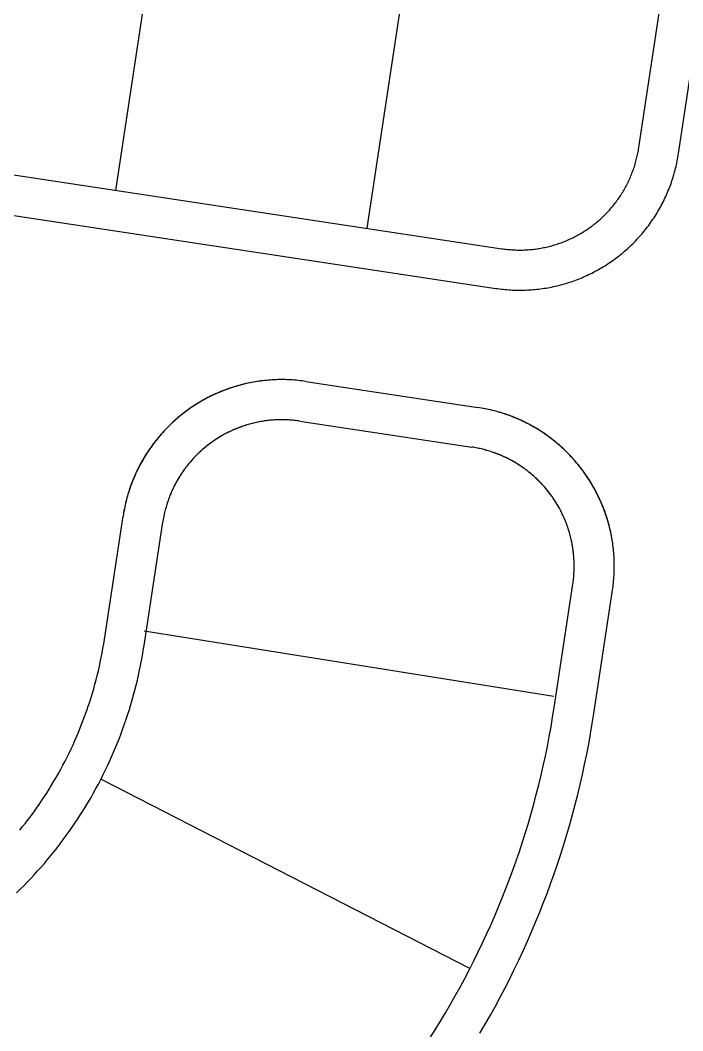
# Model space of a CAD drawing. Header units: metres. Extents: x 680594 to 684853, y 828874 to 830078.
# Drawn here: x 681785.5 to 681835, y 829605 to 829680.5 of the extents above; entities that cross this region are included whole.
import ezdxf

# ---------------------------------------------------------------- set-up
doc = ezdxf.new("R2010")
doc.units = ezdxf.units.M
doc.layers.add('PLOT_LINES', color=7, linetype='Continuous')

msp = doc.modelspace()

# ---------------------------------------------------------------- linework, layer by layer
at = {"layer": 'PLOT_LINES'}
for points in [[(681792.603, 829667.817), (681801.872, 829729.121)], [(681792.603, 829667.817), (681801.872, 829729.121)], [(681811.39, 829664.977), (681820.659, 829726.28)], [(681811.39, 829664.977), (681820.659, 829726.28)], [(681831.696, 829671.009), (681837.826, 829711.548)], [(681831.696, 829671.009), (681837.826, 829711.548)], [(681834.663, 829670.56), (681840.792, 829711.1)], [(681834.663, 829670.56), (681840.792, 829711.1)], [(681755.03, 829673.498), (681821.452, 829663.456)], [(681755.03, 829673.498), (681821.452, 829663.456)], [(681749.267, 829671.335), (681821.004, 829660.489)], [(681749.267, 829671.335), (681821.004, 829660.489)], [(681821.452, 829663.456), (681821.556, 829663.441), (681821.66, 829663.427), (681821.763, 829663.414), (681821.868, 829663.403), (681821.972, 829663.392), (681822.076, 829663.383), (681822.181, 829663.376), (681822.285, 829663.369), (681822.39, 829663.364), (681822.494, 829663.36), (681822.599, 829663.357), (681822.704, 829663.355), (681822.808, 829663.354), (681822.913, 829663.355), (681823.018, 829663.357), (681823.122, 829663.36), (681823.227, 829663.365), (681823.332, 829663.37), (681823.436, 829663.377), (681823.541, 829663.385), (681823.645, 829663.394), (681823.749, 829663.405), (681823.853, 829663.417), (681823.957, 829663.429), (681824.061, 829663.444), (681824.164, 829663.459), (681824.268, 829663.475), (681824.371, 829663.493), (681824.474, 829663.512), (681824.577, 829663.532), (681824.679, 829663.553), (681824.782, 829663.576), (681824.884, 829663.6), (681824.985, 829663.624), (681825.087, 829663.65), (681825.188, 829663.678), (681825.289, 829663.706), (681825.389, 829663.736), (681825.489, 829663.766), (681825.589, 829663.798), (681825.688, 829663.831), (681825.787, 829663.866), (681825.886, 829663.901), (681825.984, 829663.937), (681826.082, 829663.975), (681826.179, 829664.014), (681826.276, 829664.054), (681826.372, 829664.095), (681826.468, 829664.137), (681826.563, 829664.18), (681826.658, 829664.225), (681826.753, 829664.27), (681826.846, 829664.317), (681826.94, 829664.364), (681827.032, 829664.413), (681827.124, 829664.463), (681827.216, 829664.514), (681827.307, 829664.566), (681827.397, 829664.619), (681827.487, 829664.673), (681827.576, 829664.728), (681827.664, 829664.784), (681827.752, 829664.841), (681827.839, 829664.899), (681827.926, 829664.958), (681828.011, 829665.018), (681828.096, 829665.08), (681828.181, 829665.142), (681828.264, 829665.205), (681828.347, 829665.269), (681828.429, 829665.334), (681828.51, 829665.4), (681828.591, 829665.467), (681828.671, 829665.535), (681828.75, 829665.604), (681828.828, 829665.673), (681828.905, 829665.744), (681828.982, 829665.816), (681829.057, 829665.888), (681829.132, 829665.961), (681829.206, 829666.035), (681829.279, 829666.11), (681829.351, 829666.186), (681829.423, 829666.263), (681829.493, 829666.34), (681829.563, 829666.419), (681829.631, 829666.498), (681829.699, 829666.578), (681829.766, 829666.658), (681829.831, 829666.74), (681829.896, 829666.822), (681829.96, 829666.905), (681830.023, 829666.989), (681830.085, 829667.073), (681830.146, 829667.158), (681830.206, 829667.244), (681830.265, 829667.331), (681830.323, 829667.418), (681830.38, 829667.506), (681830.436, 829667.594), (681830.491, 829667.684), (681830.544, 829667.773), (681830.597, 829667.864), (681830.649, 829667.955), (681830.7, 829668.047), (681830.749, 829668.139), (681830.798, 829668.232), (681830.845, 829668.325), (681830.891, 829668.419), (681830.937, 829668.513), (681830.981, 829668.608), (681831.024, 829668.704), (681831.066, 829668.8), (681831.107, 829668.896), (681831.146, 829668.993), (681831.185, 829669.09), (681831.222, 829669.188), (681831.258, 829669.286), (681831.294, 829669.385), (681831.328, 829669.484), (681831.36, 829669.584), (681831.392, 829669.683), (681831.423, 829669.784), (681831.452, 829669.884), (681831.48, 829669.985), (681831.507, 829670.086), (681831.533, 829670.188), (681831.557, 829670.289), (681831.581, 829670.392), (681831.603, 829670.494), (681831.624, 829670.596), (681831.644, 829670.699), (681831.663, 829670.802), (681831.68, 829670.906), (681831.696, 829671.009)], [(681821.452, 829663.456), (681821.556, 829663.441), (681821.66, 829663.427), (681821.763, 829663.414), (681821.868, 829663.403), (681821.972, 829663.392), (681822.076, 829663.383), (681822.181, 829663.376), (681822.285, 829663.369), (681822.39, 829663.364), (681822.494, 829663.36), (681822.599, 829663.357), (681822.704, 829663.355), (681822.808, 829663.354), (681822.913, 829663.355), (681823.018, 829663.357), (681823.122, 829663.36), (681823.227, 829663.365), (681823.332, 829663.37), (681823.436, 829663.377), (681823.541, 829663.385), (681823.645, 829663.394), (681823.749, 829663.405), (681823.853, 829663.417), (681823.957, 829663.429), (681824.061, 829663.444), (681824.164, 829663.459), (681824.268, 829663.475), (681824.371, 829663.493), (681824.474, 829663.512), (681824.577, 829663.532), (681824.679, 829663.553), (681824.782, 829663.576), (681824.884, 829663.6), (681824.985, 829663.624), (681825.087, 829663.65), (681825.188, 829663.678), (681825.289, 829663.706), (681825.389, 829663.736), (681825.489, 829663.766), (681825.589, 829663.798), (681825.688, 829663.831), (681825.787, 829663.866), (681825.886, 829663.901), (681825.984, 829663.937), (681826.082, 829663.975), (681826.179, 829664.014), (681826.276, 829664.054), (681826.372, 829664.095), (681826.468, 829664.137), (681826.563, 829664.18), (681826.658, 829664.225), (681826.753, 829664.27), (681826.846, 829664.317), (681826.94, 829664.364), (681827.032, 829664.413), (681827.124, 829664.463), (681827.216, 829664.514), (681827.307, 829664.566), (681827.397, 829664.619), (681827.487, 829664.673), (681827.576, 829664.728), (681827.664, 829664.784), (681827.752, 829664.841), (681827.839, 829664.899), (681827.926, 829664.958), (681828.011, 829665.018), (681828.096, 829665.08), (681828.181, 829665.142), (681828.264, 829665.205), (681828.347, 829665.269), (681828.429, 829665.334), (681828.51, 829665.4), (681828.591, 829665.467), (681828.671, 829665.535), (681828.75, 829665.604), (681828.828, 829665.673), (681828.905, 829665.744), (681828.982, 829665.816), (681829.057, 829665.888), (681829.132, 829665.961), (681829.206, 829666.035), (681829.279, 829666.11), (681829.351, 829666.186), (681829.423, 829666.263), (681829.493, 829666.34), (681829.563, 829666.419), (681829.631, 829666.498), (681829.699, 829666.578), (681829.766, 829666.658), (681829.831, 829666.74), (681829.896, 829666.822), (681829.96, 829666.905), (681830.023, 829666.989), (681830.085, 829667.073), (681830.146, 829667.158), (681830.206, 829667.244), (681830.265, 829667.331), (681830.323, 829667.418), (681830.38, 829667.506), (681830.436, 829667.594), (681830.491, 829667.684), (681830.544, 829667.773), (681830.597, 829667.864), (681830.649, 829667.955), (681830.7, 829668.047), (681830.749, 829668.139), (681830.798, 829668.232), (681830.845, 829668.325), (681830.891, 829668.419), (681830.937, 829668.513), (681830.981, 829668.608), (681831.024, 829668.704), (681831.066, 829668.8), (681831.107, 829668.896), (681831.146, 829668.993), (681831.185, 829669.09), (681831.222, 829669.188), (681831.258, 829669.286), (681831.294, 829669.385), (681831.328, 829669.484), (681831.36, 829669.584), (681831.392, 829669.683), (681831.423, 829669.784), (681831.452, 829669.884), (681831.48, 829669.985), (681831.507, 829670.086), (681831.533, 829670.188), (681831.557, 829670.289), (681831.581, 829670.392), (681831.603, 829670.494), (681831.624, 829670.596), (681831.644, 829670.699), (681831.663, 829670.802), (681831.68, 829670.906), (681831.696, 829671.009)], [(681821.004, 829660.489), (681821.142, 829660.469), (681821.28, 829660.451), (681821.419, 829660.434), (681821.558, 829660.419), (681821.697, 829660.405), (681821.836, 829660.393), (681821.975, 829660.383), (681822.114, 829660.374), (681822.254, 829660.367), (681822.393, 829660.361), (681822.533, 829660.357), (681822.672, 829660.355), (681822.812, 829660.354), (681822.952, 829660.355), (681823.091, 829660.358), (681823.231, 829660.362), (681823.37, 829660.368), (681823.51, 829660.376), (681823.649, 829660.385), (681823.788, 829660.395), (681823.927, 829660.408), (681824.066, 829660.422), (681824.205, 829660.437), (681824.344, 829660.454), (681824.482, 829660.473), (681824.62, 829660.494), (681824.758, 829660.516), (681824.896, 829660.539), (681825.033, 829660.564), (681825.17, 829660.591), (681825.307, 829660.62), (681825.443, 829660.65), (681825.579, 829660.681), (681825.715, 829660.714), (681825.85, 829660.749), (681825.985, 829660.785), (681826.119, 829660.823), (681826.253, 829660.863), (681826.387, 829660.904), (681826.519, 829660.946), (681826.652, 829660.99), (681826.784, 829661.036), (681826.915, 829661.083), (681827.046, 829661.132), (681827.177, 829661.182), (681827.306, 829661.234), (681827.435, 829661.287), (681827.564, 829661.342), (681827.692, 829661.398), (681827.819, 829661.455), (681827.945, 829661.515), (681828.071, 829661.575), (681828.196, 829661.637), (681828.32, 829661.701), (681828.444, 829661.766), (681828.567, 829661.832), (681828.689, 829661.9), (681828.81, 829661.969), (681828.93, 829662.04), (681829.05, 829662.112), (681829.169, 829662.186), (681829.287, 829662.26), (681829.404, 829662.337), (681829.52, 829662.414), (681829.635, 829662.493), (681829.749, 829662.573), (681829.863, 829662.655), (681829.975, 829662.738), (681830.086, 829662.822), (681830.197, 829662.907), (681830.306, 829662.994), (681830.415, 829663.082), (681830.522, 829663.171), (681830.628, 829663.262), (681830.734, 829663.353), (681830.838, 829663.446), (681830.941, 829663.541), (681831.043, 829663.636), (681831.144, 829663.732), (681831.244, 829663.83), (681831.342, 829663.929), (681831.44, 829664.029), (681831.536, 829664.13), (681831.631, 829664.232), (681831.725, 829664.336), (681831.818, 829664.44), (681831.909, 829664.546), (681831.999, 829664.652), (681832.088, 829664.76), (681832.176, 829664.868), (681832.263, 829664.978), (681832.348, 829665.089), (681832.432, 829665.2), (681832.514, 829665.313), (681832.596, 829665.426), (681832.675, 829665.541), (681832.754, 829665.656), (681832.831, 829665.772), (681832.907, 829665.89), (681832.982, 829666.008), (681833.055, 829666.127), (681833.127, 829666.246), (681833.197, 829666.367), (681833.266, 829666.488), (681833.334, 829666.611), (681833.4, 829666.734), (681833.464, 829666.857), (681833.528, 829666.982), (681833.589, 829667.107), (681833.65, 829667.233), (681833.709, 829667.36), (681833.766, 829667.487), (681833.822, 829667.615), (681833.876, 829667.743), (681833.929, 829667.873), (681833.981, 829668.002), (681834.03, 829668.133), (681834.079, 829668.264), (681834.126, 829668.395), (681834.171, 829668.527), (681834.215, 829668.66), (681834.257, 829668.793), (681834.298, 829668.927), (681834.337, 829669.061), (681834.374, 829669.195), (681834.41, 829669.33), (681834.445, 829669.465), (681834.477, 829669.601), (681834.509, 829669.737), (681834.538, 829669.874), (681834.566, 829670.01), (681834.593, 829670.147), (681834.618, 829670.285), (681834.641, 829670.423), (681834.663, 829670.56)], [(681821.004, 829660.489), (681821.142, 829660.469), (681821.28, 829660.451), (681821.419, 829660.434), (681821.558, 829660.419), (681821.697, 829660.405), (681821.836, 829660.393), (681821.975, 829660.383), (681822.114, 829660.374), (681822.254, 829660.367), (681822.393, 829660.361), (681822.533, 829660.357), (681822.672, 829660.355), (681822.812, 829660.354), (681822.952, 829660.355), (681823.091, 829660.358), (681823.231, 829660.362), (681823.37, 829660.368), (681823.51, 829660.376), (681823.649, 829660.385), (681823.788, 829660.395), (681823.927, 829660.408), (681824.066, 829660.422), (681824.205, 829660.437), (681824.344, 829660.454), (681824.482, 829660.473), (681824.62, 829660.494), (681824.758, 829660.516), (681824.896, 829660.539), (681825.033, 829660.564), (681825.17, 829660.591), (681825.307, 829660.62), (681825.443, 829660.65), (681825.579, 829660.681), (681825.715, 829660.714), (681825.85, 829660.749), (681825.985, 829660.785), (681826.119, 829660.823), (681826.253, 829660.863), (681826.387, 829660.904), (681826.519, 829660.946), (681826.652, 829660.99), (681826.784, 829661.036), (681826.915, 829661.083), (681827.046, 829661.132), (681827.177, 829661.182), (681827.306, 829661.234), (681827.435, 829661.287), (681827.564, 829661.342), (681827.692, 829661.398), (681827.819, 829661.455), (681827.945, 829661.515), (681828.071, 829661.575), (681828.196, 829661.637), (681828.32, 829661.701), (681828.444, 829661.766), (681828.567, 829661.832), (681828.689, 829661.9), (681828.81, 829661.969), (681828.93, 829662.04), (681829.05, 829662.112), (681829.169, 829662.186), (681829.287, 829662.26), (681829.404, 829662.337), (681829.52, 829662.414), (681829.635, 829662.493), (681829.749, 829662.573), (681829.863, 829662.655), (681829.975, 829662.738), (681830.086, 829662.822), (681830.197, 829662.907), (681830.306, 829662.994), (681830.415, 829663.082), (681830.522, 829663.171), (681830.628, 829663.262), (681830.734, 829663.353), (681830.838, 829663.446), (681830.941, 829663.541), (681831.043, 829663.636), (681831.144, 829663.732), (681831.244, 829663.83), (681831.342, 829663.929), (681831.44, 829664.029), (681831.536, 829664.13), (681831.631, 829664.232), (681831.725, 829664.336), (681831.818, 829664.44), (681831.909, 829664.546), (681831.999, 829664.652), (681832.088, 829664.76), (681832.176, 829664.868), (681832.263, 829664.978), (681832.348, 829665.089), (681832.432, 829665.2), (681832.514, 829665.313), (681832.596, 829665.426), (681832.675, 829665.541), (681832.754, 829665.656), (681832.831, 829665.772), (681832.907, 829665.89), (681832.982, 829666.008), (681833.055, 829666.127), (681833.127, 829666.246), (681833.197, 829666.367), (681833.266, 829666.488), (681833.334, 829666.611), (681833.4, 829666.734), (681833.464, 829666.857), (681833.528, 829666.982), (681833.589, 829667.107), (681833.65, 829667.233), (681833.709, 829667.36), (681833.766, 829667.487), (681833.822, 829667.615), (681833.876, 829667.743), (681833.929, 829667.873), (681833.981, 829668.002), (681834.03, 829668.133), (681834.079, 829668.264), (681834.126, 829668.395), (681834.171, 829668.527), (681834.215, 829668.66), (681834.257, 829668.793), (681834.298, 829668.927), (681834.337, 829669.061), (681834.374, 829669.195), (681834.41, 829669.33), (681834.445, 829669.465), (681834.477, 829669.601), (681834.509, 829669.737), (681834.538, 829669.874), (681834.566, 829670.01), (681834.593, 829670.147), (681834.618, 829670.285), (681834.641, 829670.423), (681834.663, 829670.56)], [(681806.804, 829653.534), (681806.665, 829653.554), (681806.526, 829653.573), (681806.386, 829653.59), (681806.246, 829653.605), (681806.106, 829653.619), (681805.966, 829653.631), (681805.826, 829653.641), (681805.685, 829653.65), (681805.545, 829653.657), (681805.404, 829653.662), (681805.264, 829653.666), (681805.123, 829653.668), (681804.982, 829653.669), (681804.842, 829653.668), (681804.701, 829653.665), (681804.56, 829653.66), (681804.42, 829653.654), (681804.279, 829653.646), (681804.139, 829653.637), (681803.999, 829653.626), (681803.859, 829653.613), (681803.719, 829653.599), (681803.579, 829653.583), (681803.439, 829653.565), (681803.3, 829653.546), (681803.161, 829653.525), (681803.022, 829653.503), (681802.884, 829653.479), (681802.745, 829653.453), (681802.607, 829653.426), (681802.47, 829653.397), (681802.332, 829653.366), (681802.195, 829653.334), (681802.059, 829653.3), (681801.923, 829653.265), (681801.787, 829653.228), (681801.652, 829653.189), (681801.517, 829653.149), (681801.383, 829653.107), (681801.249, 829653.064), (681801.115, 829653.019), (681800.983, 829652.973), (681800.85, 829652.925), (681800.719, 829652.875), (681800.588, 829652.824), (681800.457, 829652.771), (681800.327, 829652.717), (681800.198, 829652.662), (681800.07, 829652.604), (681799.942, 829652.546), (681799.815, 829652.486), (681799.688, 829652.424), (681799.563, 829652.361), (681799.438, 829652.296), (681799.313, 829652.23), (681799.19, 829652.163), (681799.067, 829652.094), (681798.946, 829652.023), (681798.825, 829651.952), (681798.704, 829651.878), (681798.585, 829651.804), (681798.467, 829651.728), (681798.349, 829651.65), (681798.233, 829651.572), (681798.117, 829651.491), (681798.003, 829651.41), (681797.889, 829651.327), (681797.776, 829651.243), (681797.664, 829651.158), (681797.554, 829651.071), (681797.444, 829650.983), (681797.335, 829650.893), (681797.228, 829650.803), (681797.121, 829650.711), (681797.016, 829650.618), (681796.911, 829650.523), (681796.808, 829650.428), (681796.706, 829650.331), (681796.605, 829650.233), (681796.505, 829650.134), (681796.407, 829650.034), (681796.309, 829649.932), (681796.213, 829649.83), (681796.118, 829649.726), (681796.024, 829649.621), (681795.931, 829649.516), (681795.84, 829649.409), (681795.75, 829649.301), (681795.661, 829649.191), (681795.574, 829649.081), (681795.487, 829648.97), (681795.402, 829648.858), (681795.319, 829648.745), (681795.236, 829648.631), (681795.156, 829648.516), (681795.076, 829648.4), (681794.998, 829648.283), (681794.921, 829648.165), (681794.845, 829648.046), (681794.771, 829647.927), (681794.699, 829647.806), (681794.627, 829647.685), (681794.558, 829647.563), (681794.489, 829647.44), (681794.422, 829647.316), (681794.357, 829647.192), (681794.293, 829647.066), (681794.23, 829646.94), (681794.169, 829646.814), (681794.11, 829646.686), (681794.052, 829646.558), (681793.995, 829646.429), (681793.94, 829646.3), (681793.886, 829646.17), (681793.834, 829646.039), (681793.784, 829645.908), (681793.735, 829645.776), (681793.688, 829645.644), (681793.642, 829645.511), (681793.598, 829645.377), (681793.555, 829645.243), (681793.514, 829645.108), (681793.474, 829644.973), (681793.436, 829644.838), (681793.4, 829644.702), (681793.365, 829644.566), (681793.332, 829644.429), (681793.301, 829644.292), (681793.271, 829644.155), (681793.242, 829644.017), (681793.216, 829643.879), (681793.19, 829643.74), (681793.167, 829643.602), (681793.145, 829643.463)], [(681806.804, 829653.534), (681806.666, 829653.554), (681806.528, 829653.572), (681806.389, 829653.589), (681806.25, 829653.604), (681806.111, 829653.618), (681805.972, 829653.63), (681805.833, 829653.64), (681805.694, 829653.649), (681805.554, 829653.656), (681805.415, 829653.662), (681805.275, 829653.666), (681805.135, 829653.668), (681804.996, 829653.669), (681804.856, 829653.668), (681804.717, 829653.665), (681804.577, 829653.661), (681804.438, 829653.655), (681804.298, 829653.648), (681804.159, 829653.638), (681804.02, 829653.628), (681803.881, 829653.615), (681803.742, 829653.601), (681803.603, 829653.586), (681803.464, 829653.569), (681803.326, 829653.55), (681803.188, 829653.529), (681803.05, 829653.507), (681802.912, 829653.484), (681802.775, 829653.459), (681802.638, 829653.432), (681802.501, 829653.403), (681802.365, 829653.373), (681802.229, 829653.342), (681802.093, 829653.309), (681801.958, 829653.274), (681801.823, 829653.238), (681801.689, 829653.2), (681801.555, 829653.16), (681801.421, 829653.119), (681801.288, 829653.077), (681801.156, 829653.033), (681801.024, 829652.987), (681800.892, 829652.94), (681800.762, 829652.891), (681800.631, 829652.841), (681800.502, 829652.789), (681800.373, 829652.736), (681800.244, 829652.682), (681800.116, 829652.625), (681799.989, 829652.568), (681799.863, 829652.508), (681799.737, 829652.448), (681799.612, 829652.386), (681799.487, 829652.322), (681799.364, 829652.257), (681799.241, 829652.191), (681799.119, 829652.123), (681798.998, 829652.054), (681798.877, 829651.983), (681798.758, 829651.911), (681798.639, 829651.838), (681798.521, 829651.763), (681798.404, 829651.687), (681798.288, 829651.609), (681798.173, 829651.53), (681798.059, 829651.45), (681797.945, 829651.368), (681797.833, 829651.286), (681797.721, 829651.201), (681797.611, 829651.116), (681797.502, 829651.029), (681797.393, 829650.941), (681797.286, 829650.852), (681797.179, 829650.761), (681797.074, 829650.67), (681796.97, 829650.577), (681796.867, 829650.483), (681796.765, 829650.387), (681796.664, 829650.291), (681796.564, 829650.193), (681796.466, 829650.094), (681796.368, 829649.994), (681796.272, 829649.893), (681796.177, 829649.791), (681796.083, 829649.688), (681795.99, 829649.583), (681795.899, 829649.478), (681795.808, 829649.371), (681795.719, 829649.263), (681795.632, 829649.155), (681795.545, 829649.045), (681795.46, 829648.935), (681795.376, 829648.823), (681795.294, 829648.71), (681795.212, 829648.597), (681795.132, 829648.482), (681795.054, 829648.367), (681794.977, 829648.251), (681794.901, 829648.134), (681794.826, 829648.015), (681794.753, 829647.897), (681794.681, 829647.777), (681794.611, 829647.656), (681794.542, 829647.535), (681794.474, 829647.413), (681794.408, 829647.29), (681794.343, 829647.166), (681794.28, 829647.041), (681794.218, 829646.916), (681794.158, 829646.79), (681794.099, 829646.664), (681794.042, 829646.536), (681793.986, 829646.408), (681793.932, 829646.28), (681793.879, 829646.151), (681793.827, 829646.021), (681793.777, 829645.89), (681793.729, 829645.759), (681793.682, 829645.628), (681793.637, 829645.496), (681793.593, 829645.363), (681793.551, 829645.23), (681793.51, 829645.096), (681793.471, 829644.962), (681793.434, 829644.828), (681793.398, 829644.693), (681793.363, 829644.558), (681793.33, 829644.422), (681793.299, 829644.286), (681793.27, 829644.149), (681793.241, 829644.013), (681793.215, 829643.876), (681793.19, 829643.738), (681793.167, 829643.601), (681793.145, 829643.463)], [(681806.804, 829653.534), (681819.658, 829651.59)], [(681806.804, 829653.534), (681819.658, 829651.59)], [(681829.729, 829637.931), (681829.749, 829638.07), (681829.768, 829638.208), (681829.785, 829638.347), (681829.8, 829638.485), (681829.814, 829638.624), (681829.826, 829638.763), (681829.836, 829638.903), (681829.845, 829639.042), (681829.852, 829639.181), (681829.857, 829639.321), (681829.861, 829639.46), (681829.864, 829639.6), (681829.864, 829639.74), (681829.863, 829639.879), (681829.861, 829640.019), (681829.856, 829640.159), (681829.851, 829640.298), (681829.843, 829640.437), (681829.834, 829640.577), (681829.823, 829640.716), (681829.811, 829640.855), (681829.797, 829640.994), (681829.781, 829641.133), (681829.764, 829641.271), (681829.745, 829641.41), (681829.725, 829641.548), (681829.703, 829641.686), (681829.679, 829641.823), (681829.654, 829641.961), (681829.627, 829642.098), (681829.599, 829642.234), (681829.569, 829642.371), (681829.537, 829642.507), (681829.504, 829642.642), (681829.47, 829642.778), (681829.433, 829642.912), (681829.395, 829643.047), (681829.356, 829643.181), (681829.315, 829643.314), (681829.272, 829643.447), (681829.228, 829643.58), (681829.183, 829643.712), (681829.136, 829643.843), (681829.087, 829643.974), (681829.037, 829644.104), (681828.985, 829644.234), (681828.932, 829644.363), (681828.877, 829644.491), (681828.821, 829644.619), (681828.763, 829644.746), (681828.704, 829644.873), (681828.643, 829644.999), (681828.581, 829645.124), (681828.518, 829645.248), (681828.453, 829645.372), (681828.386, 829645.495), (681828.319, 829645.617), (681828.249, 829645.738), (681828.179, 829645.858), (681828.107, 829645.978), (681828.033, 829646.097), (681827.958, 829646.214), (681827.882, 829646.331), (681827.805, 829646.448), (681827.726, 829646.563), (681827.645, 829646.677), (681827.564, 829646.79), (681827.481, 829646.903), (681827.397, 829647.014), (681827.311, 829647.125), (681827.225, 829647.234), (681827.137, 829647.342), (681827.047, 829647.45), (681826.957, 829647.556), (681826.865, 829647.661), (681826.772, 829647.766), (681826.678, 829647.869), (681826.583, 829647.971), (681826.486, 829648.072), (681826.389, 829648.171), (681826.29, 829648.27), (681826.19, 829648.367), (681826.089, 829648.464), (681825.986, 829648.559), (681825.883, 829648.653), (681825.779, 829648.745), (681825.673, 829648.837), (681825.567, 829648.927), (681825.459, 829649.016), (681825.35, 829649.104), (681825.241, 829649.19), (681825.13, 829649.275), (681825.019, 829649.359), (681824.906, 829649.442), (681824.792, 829649.523), (681824.678, 829649.603), (681824.563, 829649.682), (681824.446, 829649.759), (681824.329, 829649.835), (681824.211, 829649.909), (681824.092, 829649.983), (681823.972, 829650.054), (681823.852, 829650.125), (681823.73, 829650.194), (681823.608, 829650.261), (681823.485, 829650.327), (681823.361, 829650.392), (681823.237, 829650.455), (681823.112, 829650.517), (681822.986, 829650.577), (681822.859, 829650.636), (681822.732, 829650.694), (681822.604, 829650.75), (681822.475, 829650.804), (681822.346, 829650.857), (681822.216, 829650.908), (681822.086, 829650.958), (681821.955, 829651.007), (681821.823, 829651.053), (681821.691, 829651.099), (681821.559, 829651.142), (681821.426, 829651.185), (681821.292, 829651.225), (681821.158, 829651.264), (681821.023, 829651.302), (681820.889, 829651.338), (681820.753, 829651.372), (681820.618, 829651.405), (681820.481, 829651.436), (681820.345, 829651.466), (681820.208, 829651.494), (681820.071, 829651.521), (681819.934, 829651.545), (681819.796, 829651.569), (681819.658, 829651.59)], [(681829.729, 829637.931), (681829.75, 829638.071), (681829.768, 829638.21), (681829.785, 829638.35), (681829.8, 829638.489), (681829.814, 829638.629), (681829.826, 829638.77), (681829.836, 829638.91), (681829.845, 829639.05), (681829.852, 829639.191), (681829.858, 829639.331), (681829.862, 829639.472), (681829.864, 829639.613), (681829.864, 829639.753), (681829.863, 829639.894), (681829.86, 829640.035), (681829.856, 829640.175), (681829.85, 829640.316), (681829.842, 829640.456), (681829.833, 829640.597), (681829.822, 829640.737), (681829.809, 829640.877), (681829.795, 829641.017), (681829.779, 829641.157), (681829.761, 829641.296), (681829.742, 829641.435), (681829.721, 829641.575), (681829.698, 829641.713), (681829.674, 829641.852), (681829.649, 829641.99), (681829.621, 829642.128), (681829.592, 829642.266), (681829.562, 829642.403), (681829.529, 829642.54), (681829.496, 829642.677), (681829.46, 829642.813), (681829.423, 829642.949), (681829.385, 829643.084), (681829.344, 829643.219), (681829.303, 829643.353), (681829.259, 829643.487), (681829.215, 829643.62), (681829.168, 829643.753), (681829.12, 829643.885), (681829.071, 829644.017), (681829.02, 829644.148), (681828.967, 829644.278), (681828.913, 829644.408), (681828.857, 829644.537), (681828.8, 829644.666), (681828.741, 829644.794), (681828.681, 829644.921), (681828.619, 829645.047), (681828.556, 829645.173), (681828.492, 829645.298), (681828.426, 829645.422), (681828.358, 829645.546), (681828.289, 829645.668), (681828.219, 829645.79), (681828.147, 829645.911), (681828.074, 829646.031), (681827.999, 829646.15), (681827.923, 829646.269), (681827.846, 829646.386), (681827.767, 829646.503), (681827.687, 829646.618), (681827.605, 829646.733), (681827.523, 829646.847), (681827.439, 829646.959), (681827.353, 829647.071), (681827.266, 829647.182), (681827.178, 829647.292), (681827.089, 829647.4), (681826.998, 829647.508), (681826.906, 829647.614), (681826.813, 829647.72), (681826.719, 829647.824), (681826.623, 829647.927), (681826.527, 829648.03), (681826.429, 829648.131), (681826.33, 829648.23), (681826.229, 829648.329), (681826.128, 829648.426), (681826.025, 829648.523), (681825.922, 829648.618), (681825.817, 829648.712), (681825.711, 829648.804), (681825.604, 829648.896), (681825.496, 829648.986), (681825.387, 829649.074), (681825.277, 829649.162), (681825.166, 829649.248), (681825.054, 829649.333), (681824.94, 829649.417), (681824.826, 829649.499), (681824.711, 829649.58), (681824.595, 829649.66), (681824.478, 829649.738), (681824.361, 829649.815), (681824.242, 829649.89), (681824.122, 829649.964), (681824.002, 829650.037), (681823.881, 829650.108), (681823.758, 829650.178), (681823.636, 829650.246), (681823.512, 829650.313), (681823.387, 829650.379), (681823.262, 829650.443), (681823.136, 829650.505), (681823.009, 829650.566), (681822.882, 829650.626), (681822.754, 829650.684), (681822.625, 829650.74), (681822.496, 829650.796), (681822.365, 829650.849), (681822.235, 829650.901), (681822.103, 829650.952), (681821.972, 829651), (681821.839, 829651.048), (681821.706, 829651.094), (681821.573, 829651.138), (681821.439, 829651.181), (681821.304, 829651.222), (681821.169, 829651.261), (681821.034, 829651.299), (681820.898, 829651.336), (681820.761, 829651.37), (681820.625, 829651.403), (681820.488, 829651.435), (681820.35, 829651.465), (681820.212, 829651.493), (681820.074, 829651.52), (681819.936, 829651.545), (681819.797, 829651.569), (681819.658, 829651.59)], [(681806.356, 829650.568), (681806.251, 829650.583), (681806.147, 829650.597), (681806.042, 829650.609), (681805.937, 829650.621), (681805.832, 829650.631), (681805.727, 829650.64), (681805.622, 829650.648), (681805.517, 829650.654), (681805.411, 829650.66), (681805.306, 829650.664), (681805.2, 829650.667), (681805.095, 829650.668), (681804.989, 829650.669), (681804.884, 829650.668), (681804.778, 829650.666), (681804.673, 829650.662), (681804.567, 829650.658), (681804.462, 829650.652), (681804.357, 829650.645), (681804.252, 829650.637), (681804.147, 829650.627), (681804.042, 829650.616), (681803.937, 829650.604), (681803.832, 829650.591), (681803.728, 829650.577), (681803.623, 829650.561), (681803.519, 829650.544), (681803.415, 829650.526), (681803.312, 829650.507), (681803.208, 829650.486), (681803.105, 829650.465), (681803.002, 829650.442), (681802.899, 829650.418), (681802.797, 829650.392), (681802.695, 829650.366), (681802.593, 829650.338), (681802.491, 829650.309), (681802.39, 829650.279), (681802.29, 829650.248), (681802.189, 829650.215), (681802.089, 829650.181), (681801.99, 829650.147), (681801.89, 829650.111), (681801.792, 829650.073), (681801.693, 829650.035), (681801.596, 829649.996), (681801.498, 829649.955), (681801.401, 829649.913), (681801.305, 829649.87), (681801.209, 829649.826), (681801.114, 829649.781), (681801.019, 829649.735), (681800.924, 829649.688), (681800.831, 829649.639), (681800.738, 829649.59), (681800.645, 829649.539), (681800.553, 829649.487), (681800.462, 829649.435), (681800.371, 829649.381), (681800.281, 829649.326), (681800.192, 829649.27), (681800.103, 829649.213), (681800.015, 829649.155), (681799.927, 829649.096), (681799.841, 829649.036), (681799.755, 829648.975), (681799.669, 829648.913), (681799.585, 829648.849), (681799.501, 829648.785), (681799.418, 829648.72), (681799.336, 829648.654), (681799.254, 829648.587), (681799.173, 829648.519), (681799.093, 829648.45), (681799.014, 829648.381), (681798.936, 829648.31), (681798.859, 829648.238), (681798.782, 829648.166), (681798.706, 829648.092), (681798.632, 829648.018), (681798.558, 829647.943), (681798.484, 829647.866), (681798.412, 829647.79), (681798.341, 829647.712), (681798.271, 829647.633), (681798.201, 829647.554), (681798.133, 829647.474), (681798.065, 829647.393), (681797.998, 829647.311), (681797.933, 829647.228), (681797.868, 829647.145), (681797.804, 829647.061), (681797.742, 829646.976), (681797.68, 829646.89), (681797.619, 829646.804), (681797.56, 829646.717), (681797.501, 829646.629), (681797.443, 829646.541), (681797.387, 829646.452), (681797.331, 829646.362), (681797.277, 829646.272), (681797.223, 829646.181), (681797.171, 829646.089), (681797.12, 829645.997), (681797.069, 829645.904), (681797.02, 829645.811), (681796.972, 829645.717), (681796.925, 829645.623), (681796.88, 829645.527), (681796.835, 829645.432), (681796.791, 829645.336), (681796.749, 829645.239), (681796.708, 829645.142), (681796.667, 829645.045), (681796.628, 829644.947), (681796.591, 829644.848), (681796.554, 829644.749), (681796.518, 829644.65), (681796.484, 829644.55), (681796.451, 829644.45), (681796.419, 829644.349), (681796.388, 829644.249), (681796.358, 829644.147), (681796.33, 829644.046), (681796.303, 829643.944), (681796.277, 829643.842), (681796.252, 829643.739), (681796.228, 829643.636), (681796.206, 829643.533), (681796.184, 829643.43), (681796.164, 829643.326), (681796.145, 829643.222), (681796.128, 829643.118), (681796.111, 829643.014)], [(681806.356, 829650.568), (681806.252, 829650.583), (681806.148, 829650.596), (681806.044, 829650.609), (681805.94, 829650.621), (681805.836, 829650.631), (681805.732, 829650.64), (681805.627, 829650.648), (681805.523, 829650.654), (681805.418, 829650.659), (681805.314, 829650.664), (681805.209, 829650.666), (681805.104, 829650.668), (681804.999, 829650.669), (681804.895, 829650.668), (681804.79, 829650.666), (681804.685, 829650.663), (681804.581, 829650.658), (681804.476, 829650.653), (681804.372, 829650.646), (681804.267, 829650.638), (681804.163, 829650.629), (681804.059, 829650.618), (681803.955, 829650.607), (681803.851, 829650.594), (681803.747, 829650.58), (681803.643, 829650.564), (681803.54, 829650.548), (681803.437, 829650.53), (681803.334, 829650.511), (681803.231, 829650.491), (681803.128, 829650.47), (681803.026, 829650.447), (681802.924, 829650.424), (681802.822, 829650.399), (681802.721, 829650.373), (681802.62, 829650.345), (681802.519, 829650.317), (681802.419, 829650.287), (681802.319, 829650.257), (681802.219, 829650.225), (681802.119, 829650.192), (681802.021, 829650.158), (681801.922, 829650.122), (681801.824, 829650.086), (681801.726, 829650.048), (681801.629, 829650.009), (681801.532, 829649.969), (681801.436, 829649.928), (681801.34, 829649.886), (681801.244, 829649.843), (681801.15, 829649.799), (681801.055, 829649.753), (681800.961, 829649.707), (681800.868, 829649.659), (681800.775, 829649.61), (681800.683, 829649.56), (681800.592, 829649.509), (681800.501, 829649.457), (681800.411, 829649.404), (681800.321, 829649.35), (681800.232, 829649.295), (681800.143, 829649.239), (681800.056, 829649.182), (681799.969, 829649.124), (681799.882, 829649.065), (681799.796, 829649.005), (681799.711, 829648.943), (681799.627, 829648.881), (681799.544, 829648.818), (681799.461, 829648.754), (681799.379, 829648.689), (681799.297, 829648.623), (681799.217, 829648.556), (681799.137, 829648.488), (681799.058, 829648.419), (681798.98, 829648.35), (681798.903, 829648.279), (681798.826, 829648.208), (681798.751, 829648.135), (681798.676, 829648.062), (681798.602, 829647.988), (681798.529, 829647.913), (681798.457, 829647.837), (681798.385, 829647.76), (681798.315, 829647.683), (681798.245, 829647.604), (681798.177, 829647.525), (681798.109, 829647.445), (681798.042, 829647.365), (681797.976, 829647.283), (681797.912, 829647.201), (681797.848, 829647.118), (681797.785, 829647.034), (681797.723, 829646.95), (681797.662, 829646.865), (681797.602, 829646.779), (681797.543, 829646.692), (681797.485, 829646.605), (681797.428, 829646.517), (681797.372, 829646.429), (681797.317, 829646.34), (681797.263, 829646.25), (681797.211, 829646.159), (681797.159, 829646.068), (681797.108, 829645.977), (681797.059, 829645.884), (681797.01, 829645.792), (681796.963, 829645.698), (681796.916, 829645.604), (681796.871, 829645.51), (681796.827, 829645.415), (681796.784, 829645.319), (681796.742, 829645.223), (681796.701, 829645.127), (681796.662, 829645.03), (681796.623, 829644.933), (681796.586, 829644.835), (681796.549, 829644.737), (681796.514, 829644.638), (681796.48, 829644.539), (681796.447, 829644.44), (681796.416, 829644.34), (681796.385, 829644.24), (681796.356, 829644.139), (681796.328, 829644.038), (681796.301, 829643.937), (681796.275, 829643.835), (681796.25, 829643.734), (681796.227, 829643.632), (681796.205, 829643.529), (681796.184, 829643.427), (681796.164, 829643.324), (681796.145, 829643.221), (681796.128, 829643.118), (681796.111, 829643.014)], [(681806.356, 829650.568), (681819.21, 829648.624)], [(681806.356, 829650.568), (681819.21, 829648.624)], [(681826.763, 829638.38), (681826.778, 829638.483), (681826.792, 829638.587), (681826.805, 829638.691), (681826.816, 829638.795), (681826.826, 829638.9), (681826.835, 829639.004), (681826.843, 829639.108), (681826.85, 829639.213), (681826.855, 829639.317), (681826.859, 829639.422), (681826.862, 829639.527), (681826.864, 829639.631), (681826.864, 829639.736), (681826.863, 829639.841), (681826.862, 829639.946), (681826.858, 829640.05), (681826.854, 829640.155), (681826.848, 829640.259), (681826.842, 829640.364), (681826.833, 829640.468), (681826.824, 829640.573), (681826.814, 829640.677), (681826.802, 829640.781), (681826.789, 829640.885), (681826.775, 829640.989), (681826.76, 829641.092), (681826.743, 829641.196), (681826.726, 829641.299), (681826.707, 829641.402), (681826.687, 829641.505), (681826.665, 829641.607), (681826.643, 829641.709), (681826.619, 829641.811), (681826.594, 829641.913), (681826.568, 829642.015), (681826.541, 829642.116), (681826.513, 829642.216), (681826.483, 829642.317), (681826.452, 829642.417), (681826.42, 829642.517), (681826.387, 829642.616), (681826.353, 829642.715), (681826.318, 829642.814), (681826.281, 829642.912), (681826.244, 829643.009), (681826.205, 829643.107), (681826.165, 829643.204), (681826.124, 829643.3), (681826.082, 829643.396), (681826.038, 829643.491), (681825.994, 829643.586), (681825.949, 829643.68), (681825.902, 829643.774), (681825.854, 829643.867), (681825.806, 829643.96), (681825.756, 829644.052), (681825.705, 829644.144), (681825.653, 829644.235), (681825.6, 829644.325), (681825.546, 829644.415), (681825.491, 829644.504), (681825.435, 829644.592), (681825.378, 829644.68), (681825.319, 829644.767), (681825.26, 829644.853), (681825.2, 829644.939), (681825.139, 829645.024), (681825.077, 829645.108), (681825.014, 829645.192), (681824.95, 829645.275), (681824.885, 829645.357), (681824.819, 829645.438), (681824.752, 829645.519), (681824.684, 829645.598), (681824.615, 829645.677), (681824.545, 829645.755), (681824.475, 829645.833), (681824.403, 829645.909), (681824.331, 829645.985), (681824.257, 829646.06), (681824.183, 829646.134), (681824.108, 829646.207), (681824.033, 829646.279), (681823.956, 829646.35), (681823.878, 829646.421), (681823.8, 829646.49), (681823.721, 829646.559), (681823.641, 829646.627), (681823.56, 829646.693), (681823.479, 829646.759), (681823.397, 829646.824), (681823.314, 829646.888), (681823.23, 829646.951), (681823.146, 829647.013), (681823.06, 829647.074), (681822.975, 829647.134), (681822.888, 829647.193), (681822.801, 829647.251), (681822.713, 829647.308), (681822.624, 829647.363), (681822.535, 829647.418), (681822.445, 829647.472), (681822.355, 829647.525), (681822.264, 829647.577), (681822.172, 829647.627), (681822.08, 829647.677), (681821.987, 829647.725), (681821.894, 829647.773), (681821.8, 829647.819), (681821.705, 829647.864), (681821.61, 829647.909), (681821.515, 829647.952), (681821.419, 829647.993), (681821.323, 829648.034), (681821.226, 829648.074), (681821.128, 829648.113), (681821.03, 829648.15), (681820.932, 829648.186), (681820.834, 829648.221), (681820.735, 829648.255), (681820.635, 829648.288), (681820.535, 829648.32), (681820.435, 829648.35), (681820.335, 829648.38), (681820.234, 829648.408), (681820.132, 829648.435), (681820.031, 829648.461), (681819.929, 829648.485), (681819.827, 829648.509), (681819.725, 829648.531), (681819.622, 829648.552), (681819.519, 829648.572), (681819.416, 829648.59), (681819.313, 829648.608), (681819.21, 829648.624)], [(681826.763, 829638.38), (681826.778, 829638.484), (681826.792, 829638.589), (681826.805, 829638.694), (681826.816, 829638.798), (681826.827, 829638.903), (681826.836, 829639.009), (681826.843, 829639.114), (681826.85, 829639.219), (681826.855, 829639.324), (681826.859, 829639.43), (681826.862, 829639.535), (681826.864, 829639.641), (681826.864, 829639.746), (681826.863, 829639.852), (681826.861, 829639.957), (681826.858, 829640.063), (681826.853, 829640.168), (681826.848, 829640.273), (681826.84, 829640.379), (681826.832, 829640.484), (681826.823, 829640.589), (681826.812, 829640.694), (681826.8, 829640.799), (681826.787, 829640.903), (681826.772, 829641.008), (681826.757, 829641.112), (681826.74, 829641.216), (681826.722, 829641.32), (681826.702, 829641.424), (681826.682, 829641.528), (681826.66, 829641.631), (681826.637, 829641.734), (681826.613, 829641.836), (681826.588, 829641.939), (681826.561, 829642.041), (681826.533, 829642.143), (681826.505, 829642.244), (681826.474, 829642.345), (681826.443, 829642.446), (681826.411, 829642.546), (681826.377, 829642.646), (681826.342, 829642.746), (681826.306, 829642.845), (681826.269, 829642.944), (681826.231, 829643.042), (681826.191, 829643.14), (681826.151, 829643.237), (681826.109, 829643.334), (681826.066, 829643.431), (681826.022, 829643.527), (681825.977, 829643.622), (681825.931, 829643.717), (681825.883, 829643.811), (681825.835, 829643.905), (681825.785, 829643.998), (681825.735, 829644.091), (681825.683, 829644.182), (681825.63, 829644.274), (681825.576, 829644.365), (681825.521, 829644.455), (681825.465, 829644.544), (681825.408, 829644.633), (681825.35, 829644.721), (681825.291, 829644.808), (681825.231, 829644.895), (681825.17, 829644.981), (681825.108, 829645.066), (681825.045, 829645.151), (681824.981, 829645.235), (681824.916, 829645.318), (681824.85, 829645.4), (681824.783, 829645.481), (681824.715, 829645.562), (681824.646, 829645.642), (681824.576, 829645.721), (681824.505, 829645.799), (681824.434, 829645.877), (681824.361, 829645.953), (681824.288, 829646.029), (681824.213, 829646.104), (681824.138, 829646.178), (681824.062, 829646.251), (681823.985, 829646.323), (681823.907, 829646.395), (681823.829, 829646.465), (681823.749, 829646.534), (681823.669, 829646.603), (681823.588, 829646.671), (681823.506, 829646.737), (681823.424, 829646.803), (681823.34, 829646.868), (681823.256, 829646.931), (681823.171, 829646.994), (681823.086, 829647.056), (681823, 829647.116), (681822.913, 829647.176), (681822.825, 829647.235), (681822.737, 829647.292), (681822.647, 829647.349), (681822.558, 829647.404), (681822.467, 829647.459), (681822.376, 829647.512), (681822.285, 829647.565), (681822.193, 829647.616), (681822.1, 829647.666), (681822.007, 829647.715), (681821.913, 829647.763), (681821.818, 829647.81), (681821.723, 829647.856), (681821.627, 829647.901), (681821.531, 829647.944), (681821.435, 829647.987), (681821.338, 829648.028), (681821.24, 829648.068), (681821.142, 829648.107), (681821.044, 829648.145), (681820.945, 829648.182), (681820.845, 829648.217), (681820.746, 829648.252), (681820.645, 829648.285), (681820.545, 829648.317), (681820.444, 829648.348), (681820.343, 829648.377), (681820.241, 829648.406), (681820.139, 829648.433), (681820.037, 829648.459), (681819.935, 829648.484), (681819.832, 829648.508), (681819.729, 829648.53), (681819.625, 829648.551), (681819.522, 829648.571), (681819.418, 829648.59), (681819.314, 829648.608), (681819.21, 829648.624)], [(681791.752, 829634.249), (681793.145, 829643.463)], [(681791.752, 829634.249), (681793.145, 829643.463)], [(681794.718, 829633.801), (681796.111, 829643.014)], [(681794.718, 829633.801), (681796.111, 829643.014)], [(681825.37, 829629.166), (681826.763, 829638.38)], [(681825.37, 829629.166), (681826.763, 829638.38)], [(681828.336, 829628.718), (681829.729, 829637.931)], [(681828.336, 829628.718), (681829.729, 829637.931)], [(681825.342, 829629.978), (681794.731, 829634.874)], [(681825.342, 829629.978), (681794.731, 829634.874)], [(681785.188, 829615.308), (681785.458, 829615.572), (681785.725, 829615.84), (681785.989, 829616.111), (681786.25, 829616.385), (681786.508, 829616.662), (681786.762, 829616.942), (681787.013, 829617.224), (681787.261, 829617.51), (681787.505, 829617.799), (681787.746, 829618.09), (681787.984, 829618.384), (681788.218, 829618.681), (681788.449, 829618.981), (681788.676, 829619.283), (681788.9, 829619.588), (681789.12, 829619.895), (681789.336, 829620.205), (681789.549, 829620.518), (681789.759, 829620.833), (681789.964, 829621.15), (681790.166, 829621.47), (681790.364, 829621.792), (681790.558, 829622.117), (681790.749, 829622.443), (681790.936, 829622.772), (681791.119, 829623.103), (681791.298, 829623.436), (681791.473, 829623.771), (681791.644, 829624.108), (681791.812, 829624.447), (681791.975, 829624.788), (681792.134, 829625.131), (681792.29, 829625.476), (681792.441, 829625.823), (681792.588, 829626.171), (681792.732, 829626.521), (681792.871, 829626.872), (681793.006, 829627.226), (681793.137, 829627.58), (681793.264, 829627.937), (681793.387, 829628.294), (681793.505, 829628.653), (681793.619, 829629.014), (681793.73, 829629.376), (681793.835, 829629.739), (681793.937, 829630.103), (681794.035, 829630.468), (681794.128, 829630.835), (681794.217, 829631.202), (681794.301, 829631.571), (681794.382, 829631.94), (681794.458, 829632.311), (681794.529, 829632.682), (681794.597, 829633.054), (681794.66, 829633.427), (681794.718, 829633.801)], [(681785.188, 829615.308), (681785.458, 829615.572), (681785.725, 829615.84), (681785.989, 829616.111), (681786.25, 829616.385), (681786.508, 829616.662), (681786.762, 829616.942), (681787.013, 829617.224), (681787.261, 829617.51), (681787.505, 829617.799), (681787.746, 829618.09), (681787.984, 829618.384), (681788.218, 829618.681), (681788.449, 829618.981), (681788.676, 829619.283), (681788.9, 829619.588), (681789.12, 829619.895), (681789.336, 829620.205), (681789.549, 829620.518), (681789.759, 829620.833), (681789.964, 829621.15), (681790.166, 829621.47), (681790.364, 829621.792), (681790.558, 829622.117), (681790.749, 829622.443), (681790.936, 829622.772), (681791.119, 829623.103), (681791.298, 829623.436), (681791.473, 829623.771), (681791.644, 829624.108), (681791.812, 829624.447), (681791.975, 829624.788), (681792.134, 829625.131), (681792.29, 829625.476), (681792.441, 829625.823), (681792.588, 829626.171), (681792.732, 829626.521), (681792.871, 829626.872), (681793.006, 829627.226), (681793.137, 829627.58), (681793.264, 829627.937), (681793.387, 829628.294), (681793.505, 829628.653), (681793.619, 829629.014), (681793.73, 829629.376), (681793.835, 829629.739), (681793.937, 829630.103), (681794.035, 829630.468), (681794.128, 829630.835), (681794.217, 829631.202), (681794.301, 829631.571), (681794.382, 829631.94), (681794.458, 829632.311), (681794.529, 829632.682), (681794.597, 829633.054), (681794.66, 829633.427), (681794.718, 829633.801)], [(681785.424, 829619.989), (681785.639, 829620.256), (681785.852, 829620.525), (681786.061, 829620.797), (681786.267, 829621.072), (681786.471, 829621.348), (681786.67, 829621.627), (681786.867, 829621.909), (681787.06, 829622.193), (681787.25, 829622.478), (681787.437, 829622.767), (681787.62, 829623.057), (681787.8, 829623.349), (681787.976, 829623.644), (681788.149, 829623.94), (681788.319, 829624.238), (681788.485, 829624.539), (681788.647, 829624.841), (681788.806, 829625.145), (681788.962, 829625.451), (681789.114, 829625.759), (681789.262, 829626.069), (681789.407, 829626.38), (681789.548, 829626.693), (681789.685, 829627.008), (681789.819, 829627.324), (681789.949, 829627.641), (681790.075, 829627.96), (681790.198, 829628.281), (681790.317, 829628.603), (681790.432, 829628.926), (681790.543, 829629.251), (681790.651, 829629.577), (681790.755, 829629.904), (681790.855, 829630.233), (681790.951, 829630.562), (681791.043, 829630.893), (681791.131, 829631.224), (681791.216, 829631.557), (681791.297, 829631.891), (681791.373, 829632.225), (681791.446, 829632.561), (681791.515, 829632.897), (681791.58, 829633.234), (681791.642, 829633.572), (681791.699, 829633.91), (681791.752, 829634.249)], [(681785.424, 829619.989), (681785.639, 829620.256), (681785.852, 829620.525), (681786.061, 829620.797), (681786.267, 829621.072), (681786.471, 829621.348), (681786.67, 829621.627), (681786.867, 829621.909), (681787.06, 829622.193), (681787.25, 829622.478), (681787.437, 829622.767), (681787.62, 829623.057), (681787.8, 829623.349), (681787.976, 829623.644), (681788.149, 829623.94), (681788.319, 829624.238), (681788.485, 829624.539), (681788.647, 829624.841), (681788.806, 829625.145), (681788.962, 829625.451), (681789.114, 829625.759), (681789.262, 829626.069), (681789.407, 829626.38), (681789.548, 829626.693), (681789.685, 829627.008), (681789.819, 829627.324), (681789.949, 829627.641), (681790.075, 829627.96), (681790.198, 829628.281), (681790.317, 829628.603), (681790.432, 829628.926), (681790.543, 829629.251), (681790.651, 829629.577), (681790.755, 829629.904), (681790.855, 829630.233), (681790.951, 829630.562), (681791.043, 829630.893), (681791.131, 829631.224), (681791.216, 829631.557), (681791.297, 829631.891), (681791.373, 829632.225), (681791.446, 829632.561), (681791.515, 829632.897), (681791.58, 829633.234), (681791.642, 829633.572), (681791.699, 829633.91), (681791.752, 829634.249)], [(681816.081, 829604.45), (681816.475, 829605.074), (681816.862, 829605.704), (681817.242, 829606.337), (681817.614, 829606.976), (681817.979, 829607.618), (681818.337, 829608.265), (681818.687, 829608.915), (681819.029, 829609.57), (681819.364, 829610.229), (681819.691, 829610.891), (681820.01, 829611.558), (681820.321, 829612.228), (681820.625, 829612.901), (681820.921, 829613.578), (681821.209, 829614.259), (681821.488, 829614.943), (681821.76, 829615.63), (681822.024, 829616.32), (681822.28, 829617.013), (681822.528, 829617.709), (681822.768, 829618.408), (681822.999, 829619.109), (681823.223, 829619.814), (681823.438, 829620.521), (681823.645, 829621.23), (681823.843, 829621.941), (681824.034, 829622.655), (681824.216, 829623.371), (681824.39, 829624.09), (681824.555, 829624.81), (681824.712, 829625.532), (681824.86, 829626.255), (681825.001, 829626.981), (681825.132, 829627.708), (681825.255, 829628.436), (681825.37, 829629.166)], [(681816.081, 829604.45), (681816.475, 829605.074), (681816.862, 829605.704), (681817.242, 829606.337), (681817.614, 829606.976), (681817.979, 829607.618), (681818.337, 829608.265), (681818.687, 829608.915), (681819.029, 829609.57), (681819.364, 829610.229), (681819.691, 829610.891), (681820.01, 829611.558), (681820.321, 829612.228), (681820.625, 829612.901), (681820.921, 829613.578), (681821.209, 829614.259), (681821.488, 829614.943), (681821.76, 829615.63), (681822.024, 829616.32), (681822.28, 829617.013), (681822.528, 829617.709), (681822.768, 829618.408), (681822.999, 829619.109), (681823.223, 829619.814), (681823.438, 829620.521), (681823.645, 829621.23), (681823.843, 829621.941), (681824.034, 829622.655), (681824.216, 829623.371), (681824.39, 829624.09), (681824.555, 829624.81), (681824.712, 829625.532), (681824.86, 829626.255), (681825.001, 829626.981), (681825.132, 829627.708), (681825.255, 829628.436), (681825.37, 829629.166)], [(681819.824, 829604.81), (681820.214, 829605.479), (681820.597, 829606.151), (681820.971, 829606.829), (681821.337, 829607.51), (681821.696, 829608.196), (681822.046, 829608.886), (681822.389, 829609.58), (681822.723, 829610.277), (681823.049, 829610.979), (681823.367, 829611.684), (681823.677, 829612.394), (681823.978, 829613.106), (681824.271, 829613.822), (681824.556, 829614.542), (681824.833, 829615.264), (681825.101, 829615.99), (681825.36, 829616.719), (681825.611, 829617.451), (681825.854, 829618.186), (681826.088, 829618.923), (681826.313, 829619.664), (681826.53, 829620.406), (681826.738, 829621.152), (681826.937, 829621.899), (681827.128, 829622.649), (681827.31, 829623.401), (681827.483, 829624.155), (681827.647, 829624.911), (681827.803, 829625.669), (681827.949, 829626.429), (681828.087, 829627.191), (681828.216, 829627.953), (681828.336, 829628.718)], [(681819.824, 829604.81), (681820.214, 829605.479), (681820.597, 829606.151), (681820.971, 829606.829), (681821.337, 829607.51), (681821.696, 829608.196), (681822.046, 829608.886), (681822.389, 829609.58), (681822.723, 829610.277), (681823.049, 829610.979), (681823.367, 829611.684), (681823.677, 829612.394), (681823.978, 829613.106), (681824.271, 829613.822), (681824.556, 829614.542), (681824.833, 829615.264), (681825.101, 829615.99), (681825.36, 829616.719), (681825.611, 829617.451), (681825.854, 829618.186), (681826.088, 829618.923), (681826.313, 829619.664), (681826.53, 829620.406), (681826.738, 829621.152), (681826.937, 829621.899), (681827.128, 829622.649), (681827.31, 829623.401), (681827.483, 829624.155), (681827.647, 829624.911), (681827.803, 829625.669), (681827.949, 829626.429), (681828.087, 829627.191), (681828.216, 829627.953), (681828.336, 829628.718)], [(681819.067, 829609.645), (681791.493, 829623.809)], [(681819.067, 829609.645), (681791.493, 829623.809)]]:
    msp.add_lwpolyline(points, dxfattribs=at)

doc.saveas('drawing.dxf')
